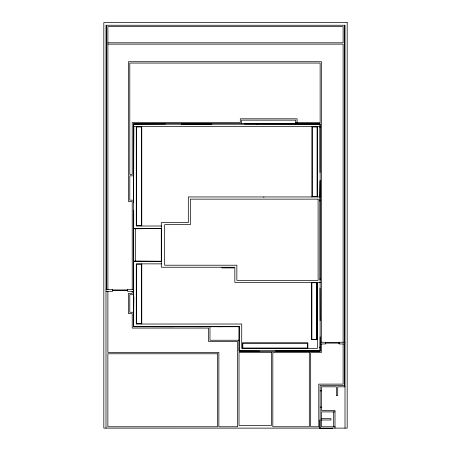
<?xml version="1.0" encoding="UTF-8"?>
<svg xmlns="http://www.w3.org/2000/svg" width="451" height="451" viewBox="0 0 451 451"><rect width="100%" height="100%" fill="white"/><g stroke="black" fill="none" stroke-linecap="round" stroke-linejoin="round"><path stroke-width="0.68" d="M133.569 319.686L133.84 297.26M189.939 326.597L201.839 326.733M209.952 326.597L222.117 326.733M275.657 350.929L320.018 350.951M161.419 228.584L133.569 228.719L161.419 228.584L161.419 261.298L133.569 261.163L161.419 261.298M320.137 123.946L133.569 123.946L320.137 123.946L320.137 351.064L239.019 351.064L239.154 326.597L238.342 326.733M239.289 326.733L133.569 326.733L133.975 326.327L134.246 326.733M239.019 351.064L319.866 350.793M107.885 42.794L343.115 42.794L343.115 26.603L107.885 26.603L107.885 289.598M107.885 44.142L343.115 44.142L343.115 342.264M295.738 122.593L320.137 122.593L320.137 63.072L129.787 63.072L129.787 174.481L132.216 174.481L132.216 122.593L240.304 122.593L240.304 118.805L297.085 118.805L297.085 122.593M181.623 124.014L182.3 124.014M182.706 124.014L183.382 124.014M183.788 124.014L184.465 124.014M184.871 124.014L185.547 124.014M185.953 124.014L186.629 124.014M187.03 124.014L187.706 124.014M188.112 124.014L188.789 124.014M189.195 124.014L189.871 124.014M190.277 124.014L190.953 124.014M191.359 124.014L192.036 124.014M192.442 124.014L193.118 124.014M193.524 124.014L194.195 124.014M194.601 124.014L195.277 124.014M195.683 124.014L196.36 124.014M196.766 124.014L197.442 124.014M197.848 124.014L198.525 124.014M199.139 124.014L199.607 124.014M200.013 124.014L200.689 124.014M201.09 124.014L201.766 124.014M202.172 124.014L202.849 124.014M203.254 124.014L203.931 124.014M204.337 124.014L205.013 124.014M205.419 124.014L206.096 124.014M206.502 124.014L207.178 124.014M207.584 124.014L208.255 124.014M208.661 124.014L209.337 124.014M209.743 124.014L210.42 124.014M210.826 124.014L211.502 124.014M181.623 124.346L181.623 123.946L198.93 124.081M199.139 124.081L211.976 123.946M133.569 126.646L320.137 126.646M320.137 127.594L319.866 126.646M320.001 172.479L320.001 127.594M133.569 175.834L129.787 175.834L129.787 200.171L133.569 200.171M319.866 196.675L320.137 180.586L320.069 196.743M320.137 196.946L188.321 196.946L188.321 222.631L161.283 222.631L161.283 267.246L234.83 267.246L234.83 282.388L320.137 282.388M133.705 210.6L133.688 326.614L173.714 326.733M161.283 226.284L161.554 226.013L136.275 226.013L136.275 126.646M133.84 228.448L161.283 228.448M161.283 236.826L161.554 228.392M161.283 253.05L161.554 261.484M161.283 263.598L161.554 263.869L136.275 263.858L136.275 324.027L241.725 324.027L241.725 348.364L317.431 348.364L317.431 282.388M233.951 267.922L221.988 267.922L221.988 267.246M320.137 278.735L320.137 280.088L320.001 279.006M320.137 282.726L319.866 282.388M320.001 288.2L320.137 320.644M105.991 289.604L112.44 289.604L112.44 291.295L105.991 291.295M133.569 289.604L127.661 289.604L127.661 291.295L133.569 291.295M112.44 289.942L127.661 289.942M112.711 290.45L127.391 290.45M112.44 290.957L112.711 289.942M127.661 290.957L127.391 289.942M133.688 294.689L129.787 294.689L129.787 312.267L133.569 312.267M133.84 326.462L239.289 326.462M320.137 336.869L320.069 347.417M239.019 340.251L209.986 340.251L209.986 326.733M320.137 342.264L325.453 342.264L325.453 343.955L320.137 343.955M345.009 342.264L339.152 342.264L339.152 343.955L345.009 343.955M325.453 342.602L339.152 342.602M325.695 343.11L338.91 343.11M325.453 343.617L325.695 342.602M339.152 343.617L338.91 342.602M320.137 347.146L319.731 347.146L319.731 347.822L320.137 347.822M344.468 385.47L320.137 385.47L320.137 428.112M345.009 386.823L337.709 386.823L337.709 395.612L336.356 395.612L336.356 386.823L321.484 386.823L321.484 410.54L335.003 410.54L335.003 428.123M320.137 390.876L321.484 390.876M320.137 407.101L321.484 407.101M335.003 411.887L321.484 411.887L321.484 426.759L335.003 426.759M321.484 418.646L330.949 418.646L330.949 419.999L321.484 419.999M320.137 419.999L319.798 419.999L319.798 428.45L332.302 428.45L332.302 428.112M320.137 351.064L319.731 350.658L319.46 351.064M345.009 428.123L345.009 25.256L105.991 25.256L105.991 428.123M344.468 25.256L344.468 342.264M344.468 343.955L344.468 386.823M343.115 343.955L343.115 384.117L318.784 384.117L318.784 426.759L310.671 426.759L310.671 352.417L321.484 352.417L321.484 343.955M333.655 411.887L333.655 426.759M321.484 342.264L321.484 61.719L128.434 61.719L128.434 201.518L132.216 201.518L132.216 289.604M320.001 127.323L320.001 124.081L244.419 123.946M320.001 196.946L320.001 278.735M320.069 347.687L320.069 350.996M319.866 199.742L319.866 201.14M319.054 351.064L319.054 350.658L318.378 350.658L318.378 351.064M317.972 351.064L317.972 350.658L317.295 350.658L317.295 351.064M317.431 126.646L317.431 196.946M317.025 282.382L317.025 339.637L311.528 339.637L311.528 282.382M316.89 351.064L316.89 350.658L316.213 350.658L316.213 351.064M315.807 351.064L315.807 350.658L315.131 350.658L315.131 351.064M314.725 351.064L314.725 350.658L314.048 350.658L314.048 351.064M313.642 351.064L313.642 350.658L312.971 350.658L312.971 351.064M312.566 351.064L312.566 350.658L311.889 350.658L311.889 351.064M311.934 126.646L311.934 196.946M311.483 351.064L311.483 350.658L310.807 350.658L310.807 351.064M310.401 351.064L310.401 350.658L309.724 350.658L309.724 351.064M309.318 351.064L309.318 350.658L308.642 350.658L308.642 351.064M308.236 351.064L308.236 350.658L307.559 350.658L307.559 351.064M307.881 348.364L307.881 342.867L242.469 342.867L242.469 348.364M307.154 351.064L307.154 350.658L306.477 350.658L306.477 351.064M306.077 351.064L306.077 350.658L305.4 350.658L305.4 351.064M304.994 351.064L304.994 350.658L304.318 350.658L304.318 351.064M303.912 351.064L303.912 350.658L303.235 350.658L303.235 351.064M302.83 351.064L302.83 350.658L302.153 350.658L302.153 351.064M301.747 351.064L301.747 350.658L301.071 350.658L301.071 351.064M300.665 351.064L300.665 350.658L299.988 350.658L299.988 351.064M299.582 351.064L299.582 350.658L298.912 350.658L298.912 351.064M298.506 351.064L298.506 350.658L297.829 350.658L297.829 351.064M297.423 351.064L297.423 350.658L296.747 350.658L296.747 351.064M296.341 351.064L296.341 350.658L295.664 350.658L295.664 351.064M295.738 123.946L295.738 120.158L241.657 120.158L241.657 123.946M295.258 351.064L295.258 350.658L294.582 350.658L294.582 351.064M294.176 351.064L294.176 350.658L293.5 350.658L293.5 351.064M293.094 351.064L293.094 350.658L292.417 350.658L292.417 351.064M292.017 351.064L292.017 350.658L291.34 350.658L291.34 351.064M290.934 351.064L290.934 350.658L290.258 350.658L290.258 351.064M289.852 351.064L289.852 350.658L289.176 350.658L289.176 351.064M288.77 351.064L288.77 350.658L288.093 350.658L288.093 351.064M287.687 351.064L287.687 350.658L287.011 350.658L287.011 351.064M286.605 351.064L286.605 350.658L285.928 350.658L285.928 351.064M285.522 351.064L285.522 350.658L284.852 350.658L284.852 351.064M284.446 351.064L284.446 350.658L283.769 350.658L283.769 351.064M283.363 351.064L283.363 350.658L282.687 350.658L282.687 351.064M282.281 351.064L282.281 350.658L281.604 350.658L281.604 351.064M281.198 351.064L281.198 350.658L280.522 350.658L280.522 351.064M280.116 351.064L280.116 350.658L279.44 350.658L279.44 351.064M279.034 351.064L279.034 350.658L278.357 350.658L278.357 351.064M277.957 351.064L277.957 350.658L277.28 350.658L277.28 351.064M276.875 351.064L276.875 350.658L276.198 350.658L276.198 351.064M263.835 196.946L263.835 197.408M259.432 351.064L239.154 350.929L239.154 348.364M257.155 123.946L257.155 124.403M239.154 326.597L239.154 348.093M211.502 123.946L211.502 124.346M210.826 123.946L210.826 124.346M210.42 123.946L210.42 124.346M209.743 123.946L209.743 124.346M209.337 123.946L209.337 124.346M208.661 123.946L208.661 124.346M208.255 123.946L208.255 124.346M207.584 123.946L207.584 124.346M207.178 123.946L207.178 124.346M206.502 123.946L206.502 124.346M206.096 123.946L206.096 124.346M205.419 123.946L205.419 124.346M205.013 123.946L205.013 124.346M204.337 123.946L204.337 124.346M203.931 123.946L203.931 124.346M203.254 123.946L203.254 124.346M202.849 123.946L202.849 124.346M202.172 123.946L202.172 124.346M201.766 123.946L201.766 124.346M201.09 123.946L201.09 124.346M200.689 123.946L200.689 124.346M200.013 123.946L200.013 124.346M199.607 123.946L199.607 124.346M198.525 123.946L198.525 124.346M197.848 123.946L197.848 124.346M197.38 123.946L197.442 124.346M196.766 123.946L196.766 124.346M196.36 123.946L196.36 124.346M195.683 123.946L195.683 124.346M195.277 123.946L195.277 124.346M194.601 123.946L194.601 124.346M194.195 123.946L194.195 124.346M193.524 123.946L193.524 124.346M193.118 123.946L193.118 124.346M192.442 123.946L192.442 124.346M192.036 123.946L192.036 124.346M191.359 123.946L191.359 124.346M190.953 123.946L190.953 124.346M190.277 123.946L190.277 124.346M189.871 123.946L189.871 124.346M189.195 123.946L189.195 124.346M188.789 123.946L188.789 124.346M188.112 123.946L188.112 124.346M187.706 123.946L187.706 124.346M187.03 123.946L187.03 124.346M186.629 123.946L186.629 124.346M185.953 123.946L185.953 124.346M185.547 123.946L185.547 124.346M184.871 123.946L184.871 124.346M184.465 123.946L184.465 124.346M183.788 123.946L183.788 124.346M183.382 123.946L183.382 124.346M182.706 123.946L182.706 124.346M182.3 123.946L182.3 124.346M173.178 326.733L173.178 326.327L172.507 326.327L172.507 326.733M172.102 326.733L172.102 326.327L171.425 326.327L171.425 326.733M171.019 326.733L171.019 326.327L170.343 326.327L170.343 326.733M169.937 326.733L169.937 326.327L169.26 326.327L169.26 326.733M168.854 326.733L168.854 326.327L168.178 326.327L168.178 326.733M167.772 326.733L167.772 326.327L167.095 326.327L167.095 326.733M166.69 326.733L166.69 326.327L166.013 326.327L166.013 326.733M165.613 326.733L165.613 326.327L164.936 326.327L164.936 326.733M165.342 123.946L133.705 124.081L133.705 127.323M164.53 326.733L164.53 326.327L163.854 326.327L163.854 326.733M163.448 326.733L163.448 326.327L162.772 326.327L162.772 326.733M162.366 326.733L162.366 326.327L161.689 326.327L161.689 326.733M161.283 326.733L161.283 326.327L160.607 326.327L160.607 326.733M160.201 326.733L160.201 326.327L159.524 326.327L159.524 326.733M159.118 326.733L159.118 326.327L158.448 326.327L158.448 326.733M158.042 326.733L158.042 326.327L157.365 326.327L157.365 326.733M156.959 326.733L156.959 326.327L156.283 326.327L156.283 326.733M155.877 326.733L155.877 326.327L155.2 326.327L155.2 326.733M154.794 326.733L154.794 326.327L154.118 326.327L154.118 326.733M153.712 326.733L153.712 326.327L153.036 326.327L153.036 326.733M152.63 326.733L152.63 326.327L151.953 326.327L151.953 326.733M151.553 326.733L151.553 326.327L150.876 326.327L150.876 326.733M150.471 326.733L150.471 326.327L149.794 326.327L149.794 326.733M149.388 326.733L149.388 326.327L148.712 326.327L148.712 326.733M148.306 326.733L148.306 326.327L147.629 326.327L147.629 326.733M147.223 326.733L147.223 326.327L146.547 326.327L146.547 326.733M146.141 326.733L146.141 326.327L145.464 326.327L145.464 326.733M145.059 326.733L145.059 326.327L144.388 326.327L144.388 326.733M143.982 326.733L143.982 326.327L143.305 326.327L143.305 326.733M142.899 326.733L142.899 326.327L142.223 326.327L142.223 326.733M141.772 126.646L141.777 226.024M141.766 263.858L141.772 324.027M141.817 326.733L141.817 326.327L141.14 326.327L141.14 326.733M140.735 326.733L140.735 326.327L140.058 326.327L140.058 326.733M139.652 326.733L139.652 326.327L138.976 326.327L138.976 326.733M138.57 326.733L138.57 326.327L137.893 326.327L137.893 326.733M137.493 326.733L137.493 326.327L136.816 326.327L136.816 326.733M136.411 326.733L136.411 326.327L135.734 326.327L135.734 326.733M135.599 228.584L135.599 261.298M135.328 326.733L135.328 326.327L134.652 326.327L134.652 326.733M133.84 126.646L133.569 202.488L133.705 127.594M133.569 123.946L133.569 326.733M132.216 291.295L132.216 293.336L128.434 293.336L128.434 313.614L132.216 313.614L132.216 328.08L208.633 328.08L208.633 341.627L237.666 341.599L237.666 426.759L218.859 426.759L218.859 352.423L107.885 352.423L107.885 291.295M106.532 25.256L106.532 289.598M347.174 22.55L103.826 22.55L103.826 428.123L347.174 428.123L347.174 22.55M141.434 126.99L136.625 126.99L136.625 225.68L141.434 225.68L141.434 126.99M317.087 126.99L312.278 126.99L312.278 196.602L317.087 196.602L317.087 126.99M318.107 199.139L190.35 199.139L190.35 224.66L164.666 224.66L164.666 265.216L236.854 265.216L236.854 280.359L318.107 280.359L318.107 199.139M141.422 264.201L136.619 264.201L136.619 323.683L141.422 323.683L141.422 264.201M316.681 282.726L311.872 282.726L311.872 339.293L316.681 339.293L316.681 282.726M307.537 343.211L242.807 343.211L242.807 348.02L307.537 348.02L307.537 343.211M271.463 352.417L239.019 352.417L239.019 425.406L271.463 425.406L271.463 352.417M309.318 352.417L272.816 352.417L272.816 426.759L309.318 426.759L309.318 352.417M217.506 353.776L107.868 353.776L107.868 426.77L217.506 426.759L217.506 353.776"/></g></svg>
